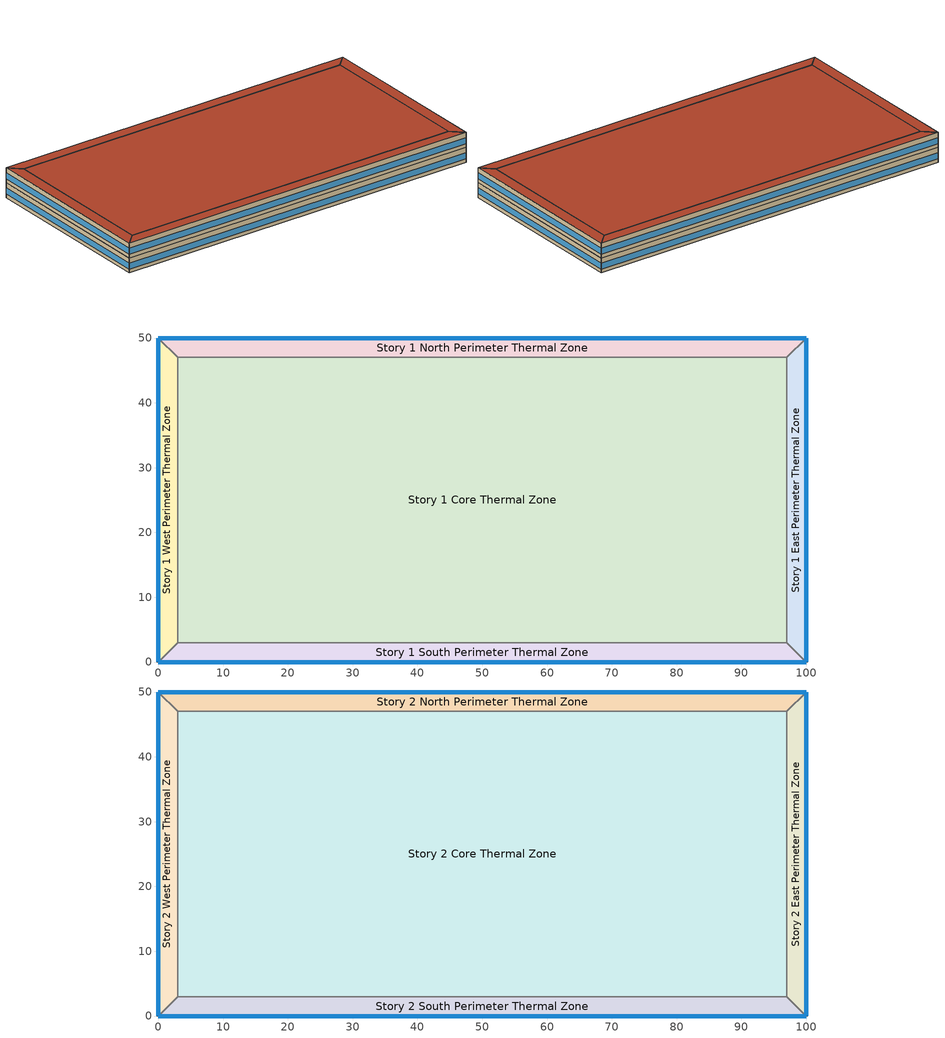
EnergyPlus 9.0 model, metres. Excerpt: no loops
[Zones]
Story 1 Core Thermal Zone
 floor ground (000_ExtSlabCarpet_4in_ClimateZone 1-8): 3,3 3,47 97,47 97,3 z0
 wall to Story 1 West Perimeter Thermal Zone (000_Interior Wall): 3,47 3,3 z0:4
 wall to Story 1 North Perimeter Thermal Zone (000_Interior Wall): 97,47 3,47 z0:4
 wall to Story 1 East Perimeter Thermal Zone (000_Interior Wall): 97,3 97,47 z0:4
 wall to Story 1 South Perimeter Thermal Zone (000_Interior Wall): 3,3 97,3 z0:4
Story 1 East Perimeter Thermal Zone
 floor ground (000_ExtSlabCarpet_4in_ClimateZone 1-8): 100,50 100,0 97,3 97,47 z0
 wall outside (ASHRAE_189.1-2009_ExtWall_SteelFrame_ClimateZone 4-8): 100,0 100,50 z0:4
 wall to Story 1 South Perimeter Thermal Zone (000_Interior Wall): 97,3 100,0 z0:4
 wall to Story 1 North Perimeter Thermal Zone (000_Interior Wall): 100,50 97,47 z0:4
 window (ASHRAE_189.1-2009_ExtWindow_ClimateZone 4-5): 100,0.03 100,49.97 z1:2.6
Story 1 North Perimeter Thermal Zone
 floor ground (000_ExtSlabCarpet_4in_ClimateZone 1-8): 0,50 100,50 97,47 3,47 z0
 wall outside (ASHRAE_189.1-2009_ExtWall_SteelFrame_ClimateZone 4-8): 100,50 0,50 z0:4
 wall to Story 1 West Perimeter Thermal Zone (000_Interior Wall): 0,50 3,47 z0:4
 window (ASHRAE_189.1-2009_ExtWindow_ClimateZone 4-5): 99.97,50 0.03,50 z1:2.6
Story 1 South Perimeter Thermal Zone
 floor ground (000_ExtSlabCarpet_4in_ClimateZone 1-8): 100,0 0,0 3,3 97,3 z0
 wall outside (ASHRAE_189.1-2009_ExtWall_SteelFrame_ClimateZone 4-8): 0,0 100,0 z0:4
 wall to Story 1 West Perimeter Thermal Zone (000_Interior Wall): 3,3 0,0 z0:4
 window (ASHRAE_189.1-2009_ExtWindow_ClimateZone 4-5): 0.03,0 99.97,0 z1:2.6
Story 1 West Perimeter Thermal Zone
 floor ground (000_ExtSlabCarpet_4in_ClimateZone 1-8): 0,0 0,50 3,47 3,3 z0
 wall outside (ASHRAE_189.1-2009_ExtWall_SteelFrame_ClimateZone 4-8): 0,50 0,0 z0:4
 window (ASHRAE_189.1-2009_ExtWindow_ClimateZone 4-5): 0,49.97 0,0.03 z1:2.6
Story 2 Core Thermal Zone
 floor to Story 1 Core Thermal Zone (000_Interior Floor): 3,3 3,47 97,47 97,3 z4
 wall to Story 2 West Perimeter Thermal Zone (000_Interior Wall): 3,47 3,3 z4:8
 wall to Story 2 North Perimeter Thermal Zone (000_Interior Wall): 97,47 3,47 z4:8
 wall to Story 2 East Perimeter Thermal Zone (000_Interior Wall): 97,3 97,47 z4:8
 wall to Story 2 South Perimeter Thermal Zone (000_Interior Wall): 3,3 97,3 z4:8
 roof outside (ASHRAE_189.1-2009_ExtRoof_IEAD_ClimateZone 2-5): 97,3 97,47 3,47 3,3 z8
Story 2 East Perimeter Thermal Zone
 floor to Story 1 East Perimeter Thermal Zone (000_Interior Floor): 100,50 100,0 97,3 97,47 z4
 wall outside (ASHRAE_189.1-2009_ExtWall_SteelFrame_ClimateZone 4-8): 100,0 100,50 z4:8
 wall to Story 2 South Perimeter Thermal Zone (000_Interior Wall): 97,3 100,0 z4:8
 wall to Story 2 North Perimeter Thermal Zone (000_Interior Wall): 100,50 97,47 z4:8
 window (ASHRAE_189.1-2009_ExtWindow_ClimateZone 4-5): 100,0.03 100,49.97 z5:6.6
 roof outside (ASHRAE_189.1-2009_ExtRoof_IEAD_ClimateZone 2-5): 97,47 97,3 100,0 100,50 z8
Story 2 North Perimeter Thermal Zone
 floor to Story 1 North Perimeter Thermal Zone (000_Interior Floor): 0,50 100,50 97,47 3,47 z4
 wall outside (ASHRAE_189.1-2009_ExtWall_SteelFrame_ClimateZone 4-8): 100,50 0,50 z4:8
 wall to Story 2 West Perimeter Thermal Zone (000_Interior Wall): 0,50 3,47 z4:8
 window (ASHRAE_189.1-2009_ExtWindow_ClimateZone 4-5): 99.97,50 0.03,50 z5:6.6
 roof outside (ASHRAE_189.1-2009_ExtRoof_IEAD_ClimateZone 2-5): 3,47 97,47 100,50 0,50 z8
Story 2 South Perimeter Thermal Zone
 floor to Story 1 South Perimeter Thermal Zone (000_Interior Floor): 100,0 0,0 3,3 97,3 z4
 wall outside (ASHRAE_189.1-2009_ExtWall_SteelFrame_ClimateZone 4-8): 0,0 100,0 z4:8
 wall to Story 2 West Perimeter Thermal Zone (000_Interior Wall): 3,3 0,0 z4:8
 window (ASHRAE_189.1-2009_ExtWindow_ClimateZone 4-5): 0.03,0 99.97,0 z5:6.6
 roof outside (ASHRAE_189.1-2009_ExtRoof_IEAD_ClimateZone 2-5): 97,3 3,3 0,0 100,0 z8
Story 2 West Perimeter Thermal Zone
 floor to Story 1 West Perimeter Thermal Zone (000_Interior Floor): 0,0 0,50 3,47 3,3 z4
 wall outside (ASHRAE_189.1-2009_ExtWall_SteelFrame_ClimateZone 4-8): 0,50 0,0 z4:8
 window (ASHRAE_189.1-2009_ExtWindow_ClimateZone 4-5): 0,49.97 0,0.03 z5:6.6
 roof outside (ASHRAE_189.1-2009_ExtRoof_IEAD_ClimateZone 2-5): 3,3 3,47 0,50 0,0 z8
[Building]
Small Office
[SizingPeriod:DesignDay] Day of Month=21; Dry-Bulb Temperature Range Modifier Type=DefaultMultipliers; Humidity Condition Type=Wetbulb; Barometric Pressure {Pa}=98934; Rain Indicator=No; Snow Indicator=No; Daylight Saving Time Indicator=No
Name | Month | Day Type | Maximum Dry-Bulb Temperature {C} | Daily Dry-Bulb Temperature Range {deltaC} | Wetbulb or DewPoint at Maximum Dry-Bulb {C} | Wind Speed {m/s} | Wind Direction {deg} | Solar Model Indicator | ASHRAE Clear Sky Optical Depth for Beam Irradiance (taub) | ASHRAE Clear Sky Optical Depth for Diffuse Irradiance (taud) | Sky Clearness
Chicago Ohare Intl Ap Ann Clg .4% Condns DB=>MWB | 7 | SummerDesignDay | 33.3 | 10.5 | 23.7 | 5.2 | 230 | ASHRAETau | 0.455 | 2.05
Chicago Ohare Intl Ap Ann Htg 99.6% Condns DB | 1 | WinterDesignDay | -20 | 0 | -20 | 4.9 | 270 | ASHRAEClearSky |  |  | 0
[Material] Thermal Absorptance=0.9
Name | Roughness | Thickness {m} | Conductivity {W/m-K} | Density {kg/m3} | Specific Heat {J/kg-K} | Solar Absorptance | Visible Absorptance
000_F16 Acoustic tile | MediumSmooth | 0.0191 | 0.06 | 368 | 590 | 0.7 | 0.7
000_G01a 19mm gypsum board | MediumSmooth | 0.019 | 0.16 | 800 | 1090 | 0.7 | 0.7
000_M11 100mm lightweight concrete | MediumRough | 0.1016 | 0.53 | 1280 | 840 | 0.7 | 0.7
1/2IN Gypsum | Smooth | 0.0127 | 0.16 | 784.9 | 830 | 0.92 | 0.92
MAT-CC05 4 HW CONCRETE | Rough | 0.1016 | 1.311 | 2240 | 836.8 | 0.7 | 0.7
Metal Decking | MediumSmooth | 0.0015 | 45.006 | 7680 | 418.4 | 0.7 | 0.3
Roof Insulation [21] | MediumRough | 0.2105 | 0.049 | 265 | 836.8 | 0.7 | 0.7
Roof Membrane | VeryRough | 0.0095 | 0.16 | 1121.29 | 1460 | 0.7 | 0.7
Wall Insulation [39] | MediumRough | 0.1184 | 0.045 | 265 | 836.8 | 0.7 | 0.7
[Material:AirGap]
Name | Thermal Resistance {m2-K/W}
000_F04 Wall air space resistance | 0.15
000_F05 Ceiling air space resistance | 0.18
[Material:NoMass] Thermal Absorptance=0.9; Solar Absorptance=0.7
Name | Roughness | Thermal Resistance {m2-K/W} | Visible Absorptance
CP02 CARPET PAD | VeryRough | 0.2165 | 0.8
MAT-SHEATH | Rough | 0.3626 | 0.7
[WindowMaterial:Glazing]
Theoretical Glass [207]: Optical Data Type=SpectralAverage; Thickness {m}=0.003; Solar Transmittance at Normal Incidence=0.3311; Front Side Solar Reflectance at Normal Incidence=0.6189; Back Side Solar Reflectance at Normal Incidence=0.6189; Visible Transmittance at Normal Incidence=0.44; Front Side Visible Reflectance at Normal Incidence=0.51; Back Side Visible Reflectance at Normal Incidence=0.51; Infrared Transmittance at Normal Incidence=0; Front Side Infrared Hemispherical Emissivity=0.9; Back Side Infrared Hemispherical Emissivity=0.9; Conductivity {W/m-K}=0.0133; Dirt Correction Factor for Solar and Visible Transmittance=1; Solar Diffusing=No
[Construction]
000_ExtSlabCarpet_4in_ClimateZone 1-8: MAT-CC05 4 HW CONCRETE, CP02 CARPET PAD
000_Interior Floor: 000_F16 Acoustic tile, 000_F05 Ceiling air space resistance, 000_M11 100mm lightweight concrete
000_Interior Wall: 000_G01a 19mm gypsum board, 000_F04 Wall air space resistance, 000_G01a 19mm gypsum board
ASHRAE_189.1-2009_ExtRoof_IEAD_ClimateZone 2-5: Roof Membrane, Roof Insulation [21], Metal Decking
ASHRAE_189.1-2009_ExtWall_SteelFrame_ClimateZone 4-8: MAT-SHEATH, Wall Insulation [39], 1/2IN Gypsum
ASHRAE_189.1-2009_ExtWindow_ClimateZone 4-5: Theoretical Glass [207]
[Zone]
Story 1 Core Thermal Zone; Story 1 East Perimeter Thermal Zone; Story 1 North Perimeter Thermal Zone; Story 1 South Perimeter Thermal Zone; Story 1 West Perimeter Thermal Zone; Story 2 Core Thermal Zone; Story 2 East Perimeter Thermal Zone; Story 2 North Perimeter Thermal Zone; Story 2 South Perimeter Thermal Zone; Story 2 West Perimeter Thermal Zone
[AvailabilityManager:Scheduled] Schedule=Always On Discrete
Packaged Rooftop Air Conditioner Availability Manager; Air Loop HVAC Outdoor Air System 1 Availability Manager; Packaged Rooftop Air Conditioner 1 Availability Manager; Air Loop HVAC Outdoor Air System 2 Availability Manager; Packaged Rooftop Air Conditioner 2 Availability Manager; Air Loop HVAC Outdoor Air System 3 Availability Manager; Packaged Rooftop Air Conditioner 3 Availability Manager; Air Loop HVAC Outdoor Air System 4 Availability Manager; Packaged Rooftop Air Conditioner 4 Availability Manager; Air Loop HVAC Outdoor Air System 5 Availability Manager; Packaged Rooftop Air Conditioner 5 Availability Manager; Air Loop HVAC Outdoor Air System 6 Availability Manager; Packaged Rooftop Air Conditioner 6 Availability Manager; Air Loop HVAC Outdoor Air System 7 Availability Manager; Packaged Rooftop Air Conditioner 7 Availability Manager; Air Loop HVAC Outdoor Air System 8 Availability Manager; Packaged Rooftop Air Conditioner 8 Availability Manager; Air Loop HVAC Outdoor Air System 9 Availability Manager; Packaged Rooftop Air Conditioner 9 Availability Manager; Air Loop HVAC Outdoor Air System 10 Availability Manager
[EnergyManagementSystem:GlobalVariable]
cur_day
cur_hour
cur_minute
cur_month
[EnergyManagementSystem:Sensor]
Name | Output:Variable or Output:Meter Index Key | Output:Variable or Output:Meter
Packaged_Rooftop_Air_Conditioner_1_Discharge_Air_Flow_Sensor | Node 23 | System Node Mass Flow Rate
Packaged_Rooftop_Air_Conditioner_1_Discharge_Air_Humidity_Sensor | Node 23 | System Node Relative Humidity
Packaged_Rooftop_Air_Conditioner_1_Discharge_Air_Pressure_Sensor | Node 23 | System Node Pressure
Packaged_Rooftop_Air_Conditioner_1_Discharge_Air_Temp_Sensor | Node 23 | System Node Temperature
Packaged_Rooftop_Air_Conditioner_1_Mixed_Air_Flow_Sensor | Node 29 | System Node Mass Flow Rate
Packaged_Rooftop_Air_Conditioner_1_Mixed_Air_Humidity_Sensor | Node 29 | System Node Relative Humidity
Packaged_Rooftop_Air_Conditioner_1_Mixed_Air_Pressure_Sensor | Node 29 | System Node Pressure
Packaged_Rooftop_Air_Conditioner_1_Mixed_Air_Temp_Sensor | Node 29 | System Node Temperature
Packaged_Rooftop_Air_Conditioner_2_Discharge_Air_Flow_Sensor | Node 34 | System Node Mass Flow Rate
Packaged_Rooftop_Air_Conditioner_2_Discharge_Air_Humidity_Sensor | Node 34 | System Node Relative Humidity
Packaged_Rooftop_Air_Conditioner_2_Discharge_Air_Pressure_Sensor | Node 34 | System Node Pressure
Packaged_Rooftop_Air_Conditioner_2_Discharge_Air_Temp_Sensor | Node 34 | System Node Temperature
Packaged_Rooftop_Air_Conditioner_2_Mixed_Air_Flow_Sensor | Node 40 | System Node Mass Flow Rate
Packaged_Rooftop_Air_Conditioner_2_Mixed_Air_Humidity_Sensor | Node 40 | System Node Relative Humidity
Packaged_Rooftop_Air_Conditioner_2_Mixed_Air_Pressure_Sensor | Node 40 | System Node Pressure
Packaged_Rooftop_Air_Conditioner_2_Mixed_Air_Temp_Sensor | Node 40 | System Node Temperature
Packaged_Rooftop_Air_Conditioner_3_Discharge_Air_Flow_Sensor | Node 45 | System Node Mass Flow Rate
Packaged_Rooftop_Air_Conditioner_3_Discharge_Air_Humidity_Sensor | Node 45 | System Node Relative Humidity
Packaged_Rooftop_Air_Conditioner_3_Discharge_Air_Pressure_Sensor | Node 45 | System Node Pressure
Packaged_Rooftop_Air_Conditioner_3_Discharge_Air_Temp_Sensor | Node 45 | System Node Temperature
Packaged_Rooftop_Air_Conditioner_3_Mixed_Air_Flow_Sensor | Node 51 | System Node Mass Flow Rate
Packaged_Rooftop_Air_Conditioner_3_Mixed_Air_Humidity_Sensor | Node 51 | System Node Relative Humidity
Packaged_Rooftop_Air_Conditioner_3_Mixed_Air_Pressure_Sensor | Node 51 | System Node Pressure
Packaged_Rooftop_Air_Conditioner_3_Mixed_Air_Temp_Sensor | Node 51 | System Node Temperature
Packaged_Rooftop_Air_Conditioner_4_Discharge_Air_Flow_Sensor | Node 56 | System Node Mass Flow Rate
Packaged_Rooftop_Air_Conditioner_4_Discharge_Air_Humidity_Sensor | Node 56 | System Node Relative Humidity
Packaged_Rooftop_Air_Conditioner_4_Discharge_Air_Pressure_Sensor | Node 56 | System Node Pressure
Packaged_Rooftop_Air_Conditioner_4_Discharge_Air_Temp_Sensor | Node 56 | System Node Temperature
Packaged_Rooftop_Air_Conditioner_4_Mixed_Air_Flow_Sensor | Node 62 | System Node Mass Flow Rate
Packaged_Rooftop_Air_Conditioner_4_Mixed_Air_Humidity_Sensor | Node 62 | System Node Relative Humidity
Packaged_Rooftop_Air_Conditioner_4_Mixed_Air_Pressure_Sensor | Node 62 | System Node Pressure
Packaged_Rooftop_Air_Conditioner_4_Mixed_Air_Temp_Sensor | Node 62 | System Node Temperature
Packaged_Rooftop_Air_Conditioner_5_Discharge_Air_Flow_Sensor | Node 67 | System Node Mass Flow Rate
Packaged_Rooftop_Air_Conditioner_5_Discharge_Air_Humidity_Sensor | Node 67 | System Node Relative Humidity
Packaged_Rooftop_Air_Conditioner_5_Discharge_Air_Pressure_Sensor | Node 67 | System Node Pressure
Packaged_Rooftop_Air_Conditioner_5_Discharge_Air_Temp_Sensor | Node 67 | System Node Temperature
Packaged_Rooftop_Air_Conditioner_5_Mixed_Air_Flow_Sensor | Node 73 | System Node Mass Flow Rate
Packaged_Rooftop_Air_Conditioner_5_Mixed_Air_Humidity_Sensor | Node 73 | System Node Relative Humidity
Packaged_Rooftop_Air_Conditioner_5_Mixed_Air_Pressure_Sensor | Node 73 | System Node Pressure
Packaged_Rooftop_Air_Conditioner_5_Mixed_Air_Temp_Sensor | Node 73 | System Node Temperature
Packaged_Rooftop_Air_Conditioner_6_Discharge_Air_Flow_Sensor | Node 78 | System Node Mass Flow Rate
Packaged_Rooftop_Air_Conditioner_6_Discharge_Air_Humidity_Sensor | Node 78 | System Node Relative Humidity
Packaged_Rooftop_Air_Conditioner_6_Discharge_Air_Pressure_Sensor | Node 78 | System Node Pressure
Packaged_Rooftop_Air_Conditioner_6_Discharge_Air_Temp_Sensor | Node 78 | System Node Temperature
Packaged_Rooftop_Air_Conditioner_6_Mixed_Air_Flow_Sensor | Node 84 | System Node Mass Flow Rate
Packaged_Rooftop_Air_Conditioner_6_Mixed_Air_Humidity_Sensor | Node 84 | System Node Relative Humidity
Packaged_Rooftop_Air_Conditioner_6_Mixed_Air_Pressure_Sensor | Node 84 | System Node Pressure
Packaged_Rooftop_Air_Conditioner_6_Mixed_Air_Temp_Sensor | Node 84 | System Node Temperature
Packaged_Rooftop_Air_Conditioner_7_Discharge_Air_Flow_Sensor | Node 89 | System Node Mass Flow Rate
Packaged_Rooftop_Air_Conditioner_7_Discharge_Air_Humidity_Sensor | Node 89 | System Node Relative Humidity
Packaged_Rooftop_Air_Conditioner_7_Discharge_Air_Pressure_Sensor | Node 89 | System Node Pressure
Packaged_Rooftop_Air_Conditioner_7_Discharge_Air_Temp_Sensor | Node 89 | System Node Temperature
Packaged_Rooftop_Air_Conditioner_7_Mixed_Air_Flow_Sensor | Node 95 | System Node Mass Flow Rate
Packaged_Rooftop_Air_Conditioner_7_Mixed_Air_Humidity_Sensor | Node 95 | System Node Relative Humidity
Packaged_Rooftop_Air_Conditioner_7_Mixed_Air_Pressure_Sensor | Node 95 | System Node Pressure
Packaged_Rooftop_Air_Conditioner_7_Mixed_Air_Temp_Sensor | Node 95 | System Node Temperature
Packaged_Rooftop_Air_Conditioner_8_Discharge_Air_Flow_Sensor | Node 100 | System Node Mass Flow Rate
Packaged_Rooftop_Air_Conditioner_8_Discharge_Air_Humidity_Sensor | Node 100 | System Node Relative Humidity
Packaged_Rooftop_Air_Conditioner_8_Discharge_Air_Pressure_Sensor | Node 100 | System Node Pressure
Packaged_Rooftop_Air_Conditioner_8_Discharge_Air_Temp_Sensor | Node 100 | System Node Temperature
Packaged_Rooftop_Air_Conditioner_8_Mixed_Air_Flow_Sensor | Node 106 | System Node Mass Flow Rate
Packaged_Rooftop_Air_Conditioner_8_Mixed_Air_Humidity_Sensor | Node 106 | System Node Relative Humidity
Packaged_Rooftop_Air_Conditioner_8_Mixed_Air_Pressure_Sensor | Node 106 | System Node Pressure
Packaged_Rooftop_Air_Conditioner_8_Mixed_Air_Temp_Sensor | Node 106 | System Node Temperature
Packaged_Rooftop_Air_Conditioner_9_Discharge_Air_Flow_Sensor | Node 111 | System Node Mass Flow Rate
Packaged_Rooftop_Air_Conditioner_9_Discharge_Air_Humidity_Sensor | Node 111 | System Node Relative Humidity
Packaged_Rooftop_Air_Conditioner_9_Discharge_Air_Pressure_Sensor | Node 111 | System Node Pressure
Packaged_Rooftop_Air_Conditioner_9_Discharge_Air_Temp_Sensor | Node 111 | System Node Temperature
Packaged_Rooftop_Air_Conditioner_9_Mixed_Air_Flow_Sensor | Node 117 | System Node Mass Flow Rate
Packaged_Rooftop_Air_Conditioner_9_Mixed_Air_Humidity_Sensor | Node 117 | System Node Relative Humidity
Packaged_Rooftop_Air_Conditioner_9_Mixed_Air_Pressure_Sensor | Node 117 | System Node Pressure
Packaged_Rooftop_Air_Conditioner_9_Mixed_Air_Temp_Sensor | Node 117 | System Node Temperature
Packaged_Rooftop_Air_Conditioner_Discharge_Air_Flow_Sensor | Node 12 | System Node Mass Flow Rate
Packaged_Rooftop_Air_Conditioner_Discharge_Air_Humidity_Sensor | Node 12 | System Node Relative Humidity
Packaged_Rooftop_Air_Conditioner_Discharge_Air_Pressure_Sensor | Node 12 | System Node Pressure
Packaged_Rooftop_Air_Conditioner_Discharge_Air_Temp_Sensor | Node 12 | System Node Temperature
Packaged_Rooftop_Air_Conditioner_Mixed_Air_Flow_Sensor | Node 18 | System Node Mass Flow Rate
Packaged_Rooftop_Air_Conditioner_Mixed_Air_Humidity_Sensor | Node 18 | System Node Relative Humidity
Packaged_Rooftop_Air_Conditioner_Mixed_Air_Pressure_Sensor | Node 18 | System Node Pressure
Packaged_Rooftop_Air_Conditioner_Mixed_Air_Temp_Sensor | Node 18 | System Node Temperature
[EnergyManagementSystem:Program]
ems_main: run set_Month; run set_Day; run set_Hour; run set_Minute
Master_Enable: SET MasterEnable = 1
Packaged_Rooftop_Air_Conditioner_1_Outside_Air_Damper_CMD_Prgm: SET Packaged_Rooftop_Air_Conditioner_1_Outside_Air_Mass_Flow_Rate = Null; IF MasterEnable == 1; SET DampPos = Packaged_Rooftop_Air_Conditioner_1_Outside_Air_Damper_CMD; SET MixAir = Packaged_Rooftop_Air_Conditioner_1_Mixed_Air_Flow_Sensor; IF Packaged_Rooftop_Air_Conditioner_1_Outside_Air_Damper_CMD_Enable == 1; SET Packaged_Rooftop_Air_Conditioner_1_Outside_Air_Mass_Flow_Rate = DampPos*MixAir; ENDIF; ENDIF
Packaged_Rooftop_Air_Conditioner_2_Outside_Air_Damper_CMD_Prgm: SET Packaged_Rooftop_Air_Conditioner_2_Outside_Air_Mass_Flow_Rate = Null; IF MasterEnable == 1; SET DampPos = Packaged_Rooftop_Air_Conditioner_2_Outside_Air_Damper_CMD; SET MixAir = Packaged_Rooftop_Air_Conditioner_2_Mixed_Air_Flow_Sensor; IF Packaged_Rooftop_Air_Conditioner_2_Outside_Air_Damper_CMD_Enable == 1; SET Packaged_Rooftop_Air_Conditioner_2_Outside_Air_Mass_Flow_Rate = DampPos*MixAir; ENDIF; ENDIF
Packaged_Rooftop_Air_Conditioner_3_Outside_Air_Damper_CMD_Prgm: SET Packaged_Rooftop_Air_Conditioner_3_Outside_Air_Mass_Flow_Rate = Null; IF MasterEnable == 1; SET DampPos = Packaged_Rooftop_Air_Conditioner_3_Outside_Air_Damper_CMD; SET MixAir = Packaged_Rooftop_Air_Conditioner_3_Mixed_Air_Flow_Sensor; IF Packaged_Rooftop_Air_Conditioner_3_Outside_Air_Damper_CMD_Enable == 1; SET Packaged_Rooftop_Air_Conditioner_3_Outside_Air_Mass_Flow_Rate = DampPos*MixAir; ENDIF; ENDIF
Packaged_Rooftop_Air_Conditioner_4_Outside_Air_Damper_CMD_Prgm: SET Packaged_Rooftop_Air_Conditioner_4_Outside_Air_Mass_Flow_Rate = Null; IF MasterEnable == 1; SET DampPos = Packaged_Rooftop_Air_Conditioner_4_Outside_Air_Damper_CMD; SET MixAir = Packaged_Rooftop_Air_Conditioner_4_Mixed_Air_Flow_Sensor; IF Packaged_Rooftop_Air_Conditioner_4_Outside_Air_Damper_CMD_Enable == 1; SET Packaged_Rooftop_Air_Conditioner_4_Outside_Air_Mass_Flow_Rate = DampPos*MixAir; ENDIF; ENDIF
Packaged_Rooftop_Air_Conditioner_5_Outside_Air_Damper_CMD_Prgm: SET Packaged_Rooftop_Air_Conditioner_5_Outside_Air_Mass_Flow_Rate = Null; IF MasterEnable == 1; SET DampPos = Packaged_Rooftop_Air_Conditioner_5_Outside_Air_Damper_CMD; SET MixAir = Packaged_Rooftop_Air_Conditioner_5_Mixed_Air_Flow_Sensor; IF Packaged_Rooftop_Air_Conditioner_5_Outside_Air_Damper_CMD_Enable == 1; SET Packaged_Rooftop_Air_Conditioner_5_Outside_Air_Mass_Flow_Rate = DampPos*MixAir; ENDIF; ENDIF
Packaged_Rooftop_Air_Conditioner_6_Outside_Air_Damper_CMD_Prgm: SET Packaged_Rooftop_Air_Conditioner_6_Outside_Air_Mass_Flow_Rate = Null; IF MasterEnable == 1; SET DampPos = Packaged_Rooftop_Air_Conditioner_6_Outside_Air_Damper_CMD; SET MixAir = Packaged_Rooftop_Air_Conditioner_6_Mixed_Air_Flow_Sensor; IF Packaged_Rooftop_Air_Conditioner_6_Outside_Air_Damper_CMD_Enable == 1; SET Packaged_Rooftop_Air_Conditioner_6_Outside_Air_Mass_Flow_Rate = DampPos*MixAir; ENDIF; ENDIF
Packaged_Rooftop_Air_Conditioner_7_Outside_Air_Damper_CMD_Prgm: SET Packaged_Rooftop_Air_Conditioner_7_Outside_Air_Mass_Flow_Rate = Null; IF MasterEnable == 1; SET DampPos = Packaged_Rooftop_Air_Conditioner_7_Outside_Air_Damper_CMD; SET MixAir = Packaged_Rooftop_Air_Conditioner_7_Mixed_Air_Flow_Sensor; IF Packaged_Rooftop_Air_Conditioner_7_Outside_Air_Damper_CMD_Enable == 1; SET Packaged_Rooftop_Air_Conditioner_7_Outside_Air_Mass_Flow_Rate = DampPos*MixAir; ENDIF; ENDIF
Packaged_Rooftop_Air_Conditioner_8_Outside_Air_Damper_CMD_Prgm: SET Packaged_Rooftop_Air_Conditioner_8_Outside_Air_Mass_Flow_Rate = Null; IF MasterEnable == 1; SET DampPos = Packaged_Rooftop_Air_Conditioner_8_Outside_Air_Damper_CMD; SET MixAir = Packaged_Rooftop_Air_Conditioner_8_Mixed_Air_Flow_Sensor; IF Packaged_Rooftop_Air_Conditioner_8_Outside_Air_Damper_CMD_Enable == 1; SET Packaged_Rooftop_Air_Conditioner_8_Outside_Air_Mass_Flow_Rate = DampPos*MixAir; ENDIF; ENDIF
Packaged_Rooftop_Air_Conditioner_9_Outside_Air_Damper_CMD_Prgm: SET Packaged_Rooftop_Air_Conditioner_9_Outside_Air_Mass_Flow_Rate = Null; IF MasterEnable == 1; SET DampPos = Packaged_Rooftop_Air_Conditioner_9_Outside_Air_Damper_CMD; SET MixAir = Packaged_Rooftop_Air_Conditioner_9_Mixed_Air_Flow_Sensor; IF Packaged_Rooftop_Air_Conditioner_9_Outside_Air_Damper_CMD_Enable == 1; SET Packaged_Rooftop_Air_Conditioner_9_Outside_Air_Mass_Flow_Rate = DampPos*MixAir; ENDIF; ENDIF
Packaged_Rooftop_Air_Conditioner_Outside_Air_Damper_CMD_Prgm: SET Packaged_Rooftop_Air_Conditioner_Outside_Air_Mass_Flow_Rate = Null; IF MasterEnable == 1; SET DampPos = Packaged_Rooftop_Air_Conditioner_Outside_Air_Damper_CMD; SET MixAir = Packaged_Rooftop_Air_Conditioner_Mixed_Air_Flow_Sensor; IF Packaged_Rooftop_Air_Conditioner_Outside_Air_Damper_CMD_Enable == 1; SET Packaged_Rooftop_Air_Conditioner_Outside_Air_Mass_Flow_Rate = DampPos*MixAir; ENDIF; ENDIF
[EnergyManagementSystem:Subroutine]
set_Day: set cur_day=DayOfMonth
set_Hour: set cur_hour=Hour
set_Minute: set cur_minute=Minute
set_Month: set cur_month=Month
[EnergyManagementSystem:ProgramCallingManager]
callingpoint_main: EndOfSystemTimestepAfterHVACReporting; ems_main
Master_Enable_Prgm_Mgr: BeginNewEnvironment; Master_Enable
Packaged_Rooftop_Air_Conditioner_1_Outside_Air_Damper_CMD_Prgm_Mgr: AfterPredictorAfterHVACManagers; Packaged_Rooftop_Air_Conditioner_1_Outside_Air_Damper_CMD_Prgm
Packaged_Rooftop_Air_Conditioner_2_Outside_Air_Damper_CMD_Prgm_Mgr: AfterPredictorAfterHVACManagers; Packaged_Rooftop_Air_Conditioner_2_Outside_Air_Damper_CMD_Prgm
Packaged_Rooftop_Air_Conditioner_3_Outside_Air_Damper_CMD_Prgm_Mgr: AfterPredictorAfterHVACManagers; Packaged_Rooftop_Air_Conditioner_3_Outside_Air_Damper_CMD_Prgm
Packaged_Rooftop_Air_Conditioner_4_Outside_Air_Damper_CMD_Prgm_Mgr: AfterPredictorAfterHVACManagers; Packaged_Rooftop_Air_Conditioner_4_Outside_Air_Damper_CMD_Prgm
Packaged_Rooftop_Air_Conditioner_5_Outside_Air_Damper_CMD_Prgm_Mgr: AfterPredictorAfterHVACManagers; Packaged_Rooftop_Air_Conditioner_5_Outside_Air_Damper_CMD_Prgm
Packaged_Rooftop_Air_Conditioner_6_Outside_Air_Damper_CMD_Prgm_Mgr: AfterPredictorAfterHVACManagers; Packaged_Rooftop_Air_Conditioner_6_Outside_Air_Damper_CMD_Prgm
Packaged_Rooftop_Air_Conditioner_7_Outside_Air_Damper_CMD_Prgm_Mgr: AfterPredictorAfterHVACManagers; Packaged_Rooftop_Air_Conditioner_7_Outside_Air_Damper_CMD_Prgm
Packaged_Rooftop_Air_Conditioner_8_Outside_Air_Damper_CMD_Prgm_Mgr: AfterPredictorAfterHVACManagers; Packaged_Rooftop_Air_Conditioner_8_Outside_Air_Damper_CMD_Prgm
Packaged_Rooftop_Air_Conditioner_9_Outside_Air_Damper_CMD_Prgm_Mgr: AfterPredictorAfterHVACManagers; Packaged_Rooftop_Air_Conditioner_9_Outside_Air_Damper_CMD_Prgm
Packaged_Rooftop_Air_Conditioner_Outside_Air_Damper_CMD_Prgm_Mgr: AfterPredictorAfterHVACManagers; Packaged_Rooftop_Air_Conditioner_Outside_Air_Damper_CMD_Prgm
[EnergyManagementSystem:OutputVariable] Type of Data in Variable=Averaged; Update Frequency=ZoneTimeStep
Name | EMS Variable
current_day | cur_day
current_hour | cur_hour
current_minute | cur_minute
current_month | cur_month
[ExternalInterface:Variable]
Name | Initial Value
MasterEnable; Packaged_Rooftop_Air_Conditioner_1_Outside_Air_Damper_CMD_Enable; Packaged_Rooftop_Air_Conditioner_2_Outside_Air_Damper_CMD_Enable; Packaged_Rooftop_Air_Conditioner_3_Outside_Air_Damper_CMD_Enable; Packaged_Rooftop_Air_Conditioner_4_Outside_Air_Damper_CMD_Enable; Packaged_Rooftop_Air_Conditioner_5_Outside_Air_Damper_CMD_Enable; Packaged_Rooftop_Air_Conditioner_6_Outside_Air_Damper_CMD_Enable; Packaged_Rooftop_Air_Conditioner_7_Outside_Air_Damper_CMD_Enable; Packaged_Rooftop_Air_Conditioner_8_Outside_Air_Damper_CMD_Enable; Packaged_Rooftop_Air_Conditioner_9_Outside_Air_Damper_CMD_Enable; Packaged_Rooftop_Air_Conditioner_Outside_Air_Damper_CMD_Enable | 1
Packaged_Rooftop_Air_Conditioner_1_Outside_Air_Damper_CMD; Packaged_Rooftop_Air_Conditioner_2_Outside_Air_Damper_CMD; Packaged_Rooftop_Air_Conditioner_3_Outside_Air_Damper_CMD; Packaged_Rooftop_Air_Conditioner_4_Outside_Air_Damper_CMD; Packaged_Rooftop_Air_Conditioner_5_Outside_Air_Damper_CMD; Packaged_Rooftop_Air_Conditioner_6_Outside_Air_Damper_CMD; Packaged_Rooftop_Air_Conditioner_7_Outside_Air_Damper_CMD; Packaged_Rooftop_Air_Conditioner_8_Outside_Air_Damper_CMD; Packaged_Rooftop_Air_Conditioner_9_Outside_Air_Damper_CMD; Packaged_Rooftop_Air_Conditioner_Outside_Air_Damper_CMD | 0.5
[Schedule:Constant]
Always On Discrete: Hourly Value=1
